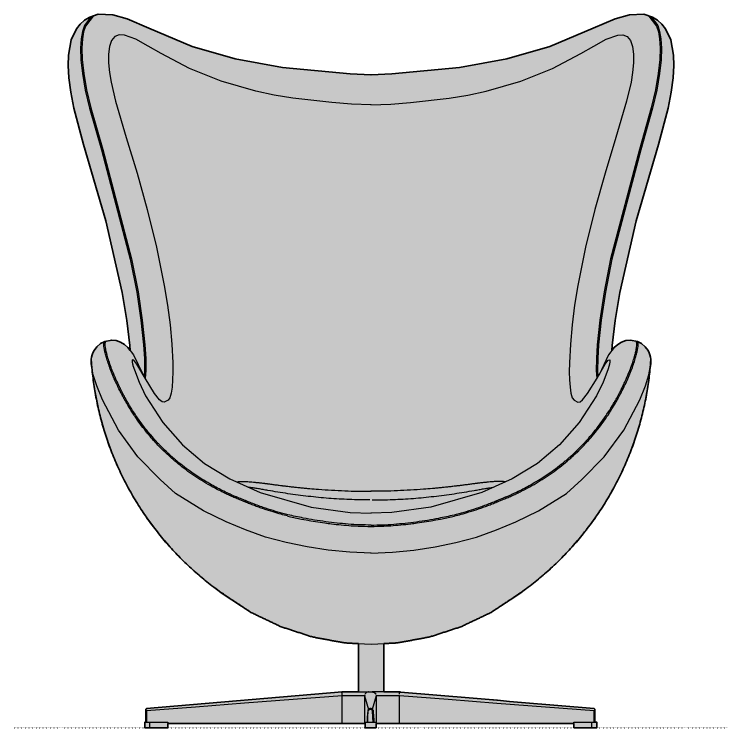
# Model space of a CAD drawing. Header units: millimetres. Extents: x 0 to 2578, y -1409 to 1073.
# Drawn here: x 0 to 1067, y 0 to 1067 of the extents above; entities that cross this region are included whole.
import ezdxf

# ---------------------------------------------------------------- set-up
doc = ezdxf.new("R2010")
doc.units = ezdxf.units.MM
doc.linetypes.add('Dots', pattern=[1, 0, -1])
doc.layers.add('Blocks', color=7, linetype='Continuous')
doc.layers.add('Blocks$Fill', color=7, linetype='Continuous', true_color=0xffffff)
for name, color, linetype, lineweight, true_color in [('Blocks$Inner', 7, 'Continuous', 25, 0x007f00), ('Blocks$Outline', 7, 'Continuous', 35, 0xff3f3f), ('Groud', 7, 'Dots', 25, 0x243775)]:
    doc.layers.add(name, color=color, linetype=linetype, lineweight=lineweight, true_color=true_color)

# ---------------------------------------------------------------- blocks, each defined once
blk = doc.blocks.new('Egg Front')
at = {"layer": 'Blocks$Fill'}
blk.add_hatch(color=256, dxfattribs=at).paths.add_polyline_path([(-457.1, 976.6), (-488.2, 978), (-589.4, 987.5), (-660.4, 1000.7), (-724.5, 1019), (-789.4, 1046.3), (-822.1, 1060.5), (-843.5, 1066.6), (-865.4, 1067.3), (-878, 1062.8), (-885.6, 1058.3), (-892.2, 1052.5), (-897.7, 1045.7), (-905.6, 1028.8), (-909.7, 1006), (-910.1, 990.5), (-909.1, 972.2), (-906.3, 950.9), (-901.7, 927), (-887.1, 872.3), (-853.8, 758.2), (-829.3, 651.1), (-822.4, 609.1), (-817.9, 571.9), (-817.4, 564.3), (-821, 569), (-826, 573.5), (-831.8, 577), (-838.4, 579.2), (-845.1, 579.9), (-855.5, 577.9), (-861.8, 574.6), (-867.3, 569.9), (-871.5, 564.2), (-873.1, 561), (-874.3, 557.8), (-875.1, 554.5), (-875.6, 551.1), (-875.7, 544.3), (-874.7, 538.4), (-873.4, 526.2), (-871.8, 514), (-869.9, 501.8), (-867.6, 489.6), (-865, 477.4), (-862.1, 465.2), (-858.8, 453), (-855.2, 440.9), (-851.2, 428.9), (-846.9, 417), (-842.2, 405.2), (-837.3, 393.4), (-832, 381.8), (-826.4, 370.4), (-820.4, 359.1), (-814.2, 347.9), (-807.6, 337), (-800.8, 326.2), (-793.6, 315.6), (-786.2, 305.3), (-778.5, 295.2), (-770.6, 285.3), (-762.4, 275.6), (-754, 266.2), (-745.4, 257.1), (-736.5, 248.2), (-727.4, 239.6), (-718.2, 231.3), (-708.8, 223.3), (-699.2, 215.6), (-689.4, 208.1), (-679.6, 201), (-636.2, 172.2), (-592.1, 151.2), (-544.8, 135.8), (-496.7, 126.9), (-476.1, 125.8), (-476.1, 53.5), (-493.5, 53.5), (-500.4, 53.5), (-500.4, 53.5), (-500.4, 53.5), (-500.4, 53.5), (-500.4, 53.5), (-500.4, 53.5), (-500.4, 53.5), (-500.4, 53.5), (-500.4, 53.5), (-500.4, 53.5), (-500.4, 53.5), (-500.4, 53.5), (-500.4, 53.5), (-500.4, 53.5), (-500.4, 53.5), (-500.4, 53.5), (-500.4, 53.5), (-500.4, 53.5), (-500.4, 53.5), (-500.4, 53.5), (-500.4, 53.5), (-500.4, 53.5), (-500.4, 53.5), (-500.4, 53.5), (-500.4, 53.5), (-500.4, 53.5), (-500.4, 53.5), (-500.4, 53.5), (-500.4, 53.5), (-500.4, 53.5), (-500.4, 53.5), (-500.4, 53.5), (-500.4, 53.5), (-500.4, 53.5), (-500.4, 53.5), (-500.4, 53.5), (-500.4, 53.5), (-500.4, 53.5), (-500.4, 53.5), (-500.4, 53.5), (-501.8, 53.4), (-500.4, 53.5), (-792.9, 28.6), (-793.8, 27.6), (-793.8, 27.5), (-793.8, 25.3), (-793.8, 15.9), (-793.8, 8.2), (-795.7, 8.2), (-795.7, 0), (-761.2, 0), (-761.2, 6.4), (-466.9, 6.2), (-465.7, 6.3), (-465.7, 0), (-449.5, 0), (-449.5, 6.2), (-449.4, 6.2), (-448.5, 6.2), (-153.7, 6.4), (-153.7, 0), (-119.2, 0), (-119.2, 8.2), (-122.5, 8.2), (-122.5, 25.2), (-122.5, 25.9), (-122.5, 27.6), (-123.4, 28.6), (-123.4, 28.6), (-123.4, 28.6), (-414.6, 53.5), (-414.6, 53.5), (-414.6, 53.5), (-414.6, 53.5), (-414.6, 53.5), (-414.6, 53.5), (-414.6, 53.5), (-414.6, 53.5), (-414.6, 53.5), (-414.6, 53.5), (-414.6, 53.5), (-414.6, 53.5), (-414.6, 53.5), (-414.6, 53.5), (-414.6, 53.5), (-414.6, 53.5), (-414.6, 53.5), (-414.6, 53.5), (-414.6, 53.5), (-414.6, 53.5), (-414.6, 53.5), (-414.6, 53.5), (-414.6, 53.5), (-414.6, 53.5), (-414.6, 53.5), (-414.6, 53.5), (-414.6, 53.5), (-414.6, 53.5), (-414.6, 53.5), (-414.6, 53.5), (-414.6, 53.5), (-414.6, 53.5), (-414.6, 53.5), (-414.6, 53.5), (-414.6, 53.5), (-414.6, 53.5), (-414.6, 53.5), (-414.6, 53.5), (-414.6, 53.5), (-414.6, 53.5), (-414.6, 53.5), (-414.6, 53.5), (-414.6, 53.5), (-414.6, 53.5), (-414.6, 53.5), (-422.6, 53.5), (-429.3, 53.5), (-437.8, 53.5), (-437.8, 125.8), (-417.6, 126.9), (-369.4, 135.8), (-322.2, 151.2), (-278.1, 172.2), (-234.7, 201), (-224.8, 208.1), (-215.1, 215.6), (-205.5, 223.3), (-196.1, 231.3), (-186.8, 239.6), (-177.8, 248.2), (-168.9, 257.1), (-160.3, 266.2), (-151.9, 275.6), (-143.7, 285.3), (-135.7, 295.2), (-128.1, 305.3), (-120.6, 315.6), (-113.5, 326.2), (-106.7, 337), (-100.1, 347.9), (-93.9, 359.1), (-87.9, 370.4), (-82.3, 381.8), (-77, 393.4), (-72, 405.2), (-67.4, 417), (-63.1, 428.9), (-59.1, 440.9), (-55.5, 453), (-52.2, 465.2), (-49.3, 477.4), (-46.7, 489.6), (-44.4, 501.8), (-42.5, 514), (-40.9, 526.2), (-39.6, 538.4), (-38.5, 544.3), (-38.6, 551.1), (-39.1, 554.5), (-40, 557.8), (-41.2, 561), (-42.8, 564.2), (-47, 569.9), (-52.4, 574.6), (-58.7, 577.9), (-69.2, 579.9), (-75.9, 579.2), (-82.4, 577), (-88.2, 573.5), (-93.3, 569), (-96.8, 564.3), (-96.3, 571.9), (-91.9, 609.1), (-85, 651.1), (-60.5, 758.2), (-27.2, 872.3), (-12.6, 927), (-8, 950.9), (-5.2, 972.2), (-4.1, 990.5), (-4.6, 1006), (-8.7, 1028.8), (-16.5, 1045.7), (-22.1, 1052.5), (-28.7, 1058.3), (-36.3, 1062.8), (-48.9, 1067.3), (-70.7, 1066.6), (-92.2, 1060.5), (-124.8, 1046.3), (-189.8, 1019), (-253.9, 1000.7), (-324.9, 987.5), (-426.1, 978)], flags=0)
at = {"layer": 'Blocks$Inner'}
for p, q in [((-466.7, 47.6), (-460.9, 27.5)), ((-449.4, 47.6), (-455.2, 27.5)), ((-793.8, 27.6), (-792.9, 28.6)), ((-787.9, 0), (-787.9, 8.2)), ((-465.2, 0), (-465.2, 8.2)), ((-449.5, 8.2), (-449.5, 0)), ((-127, 0), (-127, 8.2))]:
    blk.add_line(p, q, dxfattribs=at)
for points in [[(-457, 976.6), (-488.2, 978), (-589.4, 987.5), (-660.4, 1000.7), (-724.5, 1019), (-789.4, 1046.3), (-822.1, 1060.5), (-843.5, 1066.6), (-865.4, 1067.3), (-878, 1062.8), (-885.6, 1058.3), (-892.2, 1052.5), (-897.7, 1045.7), (-905.6, 1028.8), (-909.7, 1006), (-910.1, 990.5), (-909.1, 972.2), (-906.3, 950.9), (-901.7, 927), (-887.1, 872.3), (-853.8, 758.2), (-829.3, 651.1), (-822.4, 609.1), (-817.9, 571.9), (-817.4, 564.3)], [(-876.3, 1063.4), (-885.9, 1050.4), (-888.9, 1041.7), (-890.9, 1030.6), (-891.7, 1016.7), (-891.2, 999.3), (-888.9, 978.5), (-884.6, 953.9), (-878.3, 926.7), (-860.4, 864.4), (-817.3, 700.9), (-807.7, 651.7), (-801.3, 609.6), (-797.5, 572.7), (-796.2, 552.1), (-796, 534.5), (-796.6, 525.3)], [(-872.9, 1064.6), (-884.1, 1049.4), (-887, 1041.2), (-888.9, 1030.4), (-889.7, 1016.6), (-889.2, 999.5), (-886.9, 978.8), (-882.6, 954.3), (-876.3, 927.2), (-858.5, 864.9), (-815.3, 701.3), (-805.7, 652), (-799.3, 609.9), (-795.5, 572.8), (-794.2, 552.1), (-794, 534.4), (-794.8, 522.2)], [(-457.3, 976.6), (-426.1, 978), (-324.9, 987.5), (-253.9, 1000.7), (-189.8, 1019), (-124.8, 1046.3), (-92.2, 1060.5), (-70.7, 1066.6), (-48.9, 1067.3), (-36.3, 1062.8), (-28.7, 1058.3), (-22.1, 1052.5), (-16.5, 1045.7), (-8.7, 1028.8), (-4.6, 1006), (-4.1, 990.5), (-5.2, 972.2), (-8, 950.9), (-12.6, 927), (-27.2, 872.3), (-60.5, 758.2), (-85, 651.1), (-91.9, 609.1), (-96.3, 571.9), (-96.8, 564.3)], [(-41.4, 1064.6), (-30.1, 1049.4), (-27.3, 1041.2), (-25.4, 1030.4), (-24.6, 1016.6), (-25.1, 999.5), (-27.4, 978.8), (-31.7, 954.3), (-38, 927.2), (-55.8, 864.9), (-99, 701.3), (-108.6, 652), (-114.9, 609.9), (-118.8, 572.8), (-120.1, 552.1), (-120.3, 534.4), (-119.5, 522.2)], [(-38, 1063.4), (-28.3, 1050.4), (-25.4, 1041.7), (-23.4, 1030.6), (-22.6, 1016.7), (-23.1, 999.3), (-25.4, 978.5), (-29.7, 953.9), (-36, 926.7), (-53.8, 864.4), (-97, 700.9), (-106.6, 651.7), (-113, 609.6), (-116.8, 572.7), (-118.1, 552.1), (-118.3, 534.5), (-117.7, 525.3)], [(-457, 931.6), (-486.6, 933), (-516, 935.5), (-574, 941.9), (-602.1, 946.4), (-629.5, 952.1), (-681.4, 967.1), (-728.8, 986), (-771.1, 1008.5), (-790.5, 1019.8), (-809, 1029.9), (-826.1, 1036.2), (-833.8, 1036.4), (-840.3, 1033.9), (-845.3, 1028.2), (-848.4, 1019.1), (-849.8, 1007.7), (-849.8, 994.6), (-848.5, 980.4), (-846.1, 965.9), (-839.4, 937.2), (-823.3, 883.1)], [(-457.3, 931.6), (-427.7, 933), (-398.3, 935.5), (-340.3, 941.9), (-312.1, 946.4), (-284.8, 952.1), (-232.9, 967.1), (-185.5, 986), (-143.2, 1008.5), (-123.7, 1019.8), (-105.3, 1029.9), (-88.2, 1036.2), (-80.5, 1036.4), (-74, 1033.9), (-69, 1028.2), (-65.9, 1019.1), (-64.5, 1007.7), (-64.5, 994.6), (-65.8, 980.4), (-68.2, 965.9), (-74.9, 937.2), (-90.9, 883.1)], [(-823.3, 883.1), (-807.2, 829.5), (-791.9, 775.1), (-778.2, 719.1), (-766.4, 661.5), (-761.6, 632.2), (-757.8, 602.8), (-755.3, 573.7), (-753.8, 545.7), (-753.6, 532.4), (-753.9, 520.3), (-754.8, 509.5), (-756.2, 500.5), (-758.2, 493.7), (-760.8, 489.8), (-766.6, 486.8), (-769.8, 487.6)], [(-91, 883.1), (-107.1, 829.5), (-122.4, 775.1), (-136.1, 719.1), (-147.8, 661.5), (-152.7, 632.2), (-156.4, 602.8), (-159, 573.7), (-160.5, 545.7), (-160.7, 532.4), (-160.4, 520.3), (-159.5, 509.5), (-158.1, 500.5), (-156.1, 493.7), (-153.5, 489.8), (-147.6, 486.8), (-144.5, 487.6)], [(-457, 261.3), (-489.1, 262.5), (-521.2, 265.6), (-552.9, 270.4), (-584.2, 276.9), (-614.8, 285.3), (-644.8, 296.1), (-673.8, 307.9), (-707.5, 324.4), (-749.4, 350.3), (-772.7, 371.1), (-805.9, 405.4), (-835, 445.3), (-859, 490.3), (-867.5, 511.3), (-872.8, 527.9), (-875.7, 544.3), (-875.6, 551.1), (-875.1, 554.5), (-874.3, 557.8), (-873.1, 561), (-871.5, 564.2), (-867.3, 569.9), (-861.8, 574.6), (-855.5, 577.9), (-845.1, 579.9), (-838.4, 579.2), (-831.8, 577), (-826, 573.5), (-821, 569), (-812.4, 557.7), (-798.2, 528)], [(-457.3, 261.3), (-425.1, 262.5), (-393.1, 265.6), (-361.4, 270.4), (-330.1, 276.9), (-299.4, 285.3), (-269.5, 296.1), (-240.5, 307.9), (-206.8, 324.4), (-164.8, 350.3), (-141.6, 371.1), (-108.4, 405.4), (-79.2, 445.3), (-55.2, 490.3), (-46.8, 511.3), (-41.5, 527.9), (-38.5, 544.3), (-38.6, 551.1), (-39.1, 554.5), (-40, 557.8), (-41.2, 561), (-42.8, 564.2), (-47, 569.9), (-52.4, 574.6), (-58.7, 577.9), (-69.2, 579.9), (-75.9, 579.2), (-82.4, 577), (-88.2, 573.5), (-93.3, 569), (-101.9, 557.7), (-116.1, 528)], [(-769.8, 487.6), (-773.4, 490.5), (-780.8, 500), (-795.2, 522.9), (-807.5, 543.8), (-812, 550), (-814.3, 550.5), (-814.5, 547), (-813.3, 542.2)], [(-813.9, 544.4), (-813.3, 542), (-811.2, 535.3), (-804.2, 517.1), (-794.3, 496.7), (-768.7, 456.5), (-739.3, 423.1), (-706.1, 395.5), (-668.2, 372.2), (-623, 352.1), (-546.6, 330.1), (-488.4, 322.2), (-457, 320.9)], [(-100.4, 544.4), (-101, 542), (-103.1, 535.3), (-110.1, 517.1), (-120, 496.7), (-145.6, 456.5), (-175, 423.1), (-208.1, 395.5), (-246.1, 372.2), (-291.3, 352.1), (-367.7, 330.1), (-425.9, 322.2), (-457.3, 320.9)], [(-144.4, 487.6), (-140.9, 490.5), (-133.4, 500), (-119.1, 522.9), (-106.8, 543.8), (-102.3, 550), (-100, 550.5), (-99.7, 547), (-100.9, 542.2)], [(-679.6, 201), (-636.2, 172.2), (-592.1, 151.2), (-544.8, 135.8), (-496.7, 126.9), (-457.1, 124.9), (-417.6, 126.9), (-369.4, 135.8), (-322.2, 151.2), (-278.1, 172.2), (-234.7, 201)], [(-476.1, 125.8), (-476.1, 53.5)], [(-437.8, 53.5), (-437.8, 125.8)], [(-500.4, 53.5), (-501.8, 53.4), (-500.4, 53.5), (-792.9, 28.6)], [(-500.4, 53.5), (-493.5, 53.5), (-486.9, 53.5), (-480.6, 53.5), (-475, 53.5), (-470.1, 53.5), (-466.2, 53.5), (-463.3, 53.5), (-461.5, 53.5), (-460.9, 53.5), (-458.1, 53.5), (-455.4, 53.5)], [(-414.6, 53.5), (-422.6, 53.5), (-429.3, 53.5), (-434.8, 53.5), (-443.4, 53.5), (-448.5, 53.5), (-451.4, 53.5), (-454.4, 53.5), (-455.1, 53.5), (-455.4, 53.5)], [(-414.6, 53.5), (-123.4, 28.6), (-122.5, 27.6)], [(-414.6, 53.5), (-413, 53.4), (-414.6, 53.5)], [(-414.6, 53.5), (-413, 53.4)], [(-500.4, 47.6), (-573.5, 42.1), (-646.6, 36.5), (-719.7, 31), (-792.8, 25.5), (-792.8, 16), (-792.8, 8.2)], [(-466.9, 47.4), (-466.9, 26.8), (-466.9, 6.2), (-467.8, 6.2), (-470.2, 6.2), (-474.2, 6.2), (-479.5, 6.2), (-485.8, 6.2), (-492.9, 6.2), (-500.4, 6.2), (-761.2, 6.4)], [(-500.4, 6.2), (-500.4, 26.9), (-500.4, 47.5)], [(-449.4, 47.6), (-449.4, 33.8), (-449.4, 20), (-449.4, 6.2)], [(-123.5, 8.2), (-123.5, 15.9), (-123.5, 25.4), (-196.2, 30.9), (-269, 36.4), (-341.8, 42), (-414.6, 47.5)], [(-414.6, 6.2), (-414.6, 26.8), (-414.6, 47.4)], [(-793.8, 8.2), (-793.8, 15.9), (-793.8, 25.3)], [(-462.1, 25.5), (-462.7, 16), (-462.8, 13.3), (-463.1, 8.2)], [(-462.1, 8.2), (-461.7, 15.9), (-461.2, 25.3)], [(-454, 8.2), (-454.4, 15.9), (-454.9, 25.3)], [(-453.9, 25.5), (-453.4, 16), (-453.2, 13.3), (-453, 8.2)], [(-122.5, 25.2), (-122.5, 15.8), (-122.5, 8.2)], [(-761.2, 0), (-795.7, 0), (-795.7, 8.2), (-761.2, 8.2), (-761.2, 0)], [(-466.9, 6.2), (-465.7, 6.3)], [(-449.5, 0), (-465.7, 0), (-465.7, 8.2), (-449.5, 8.2)], [(-153.7, 6.4), (-414.6, 6.2), (-422.3, 6.2), (-429.6, 6.2), (-436.2, 6.2), (-441.7, 6.2), (-445.9, 6.2), (-448.5, 6.2), (-449.4, 6.2), (-449.5, 6.2)], [(-153.7, 0), (-153.7, 8.2), (-119.2, 8.2), (-119.2, 0), (-153.7, 0)]]:
    blk.add_lwpolyline(points, dxfattribs=at)
for centre, start, end in [((-413.2, 580.2), 183.5991, 234.9085), ((-501.1, 580.2), 305.0915, 356.4009)]:
    blk.add_arc(centre, 463.4, start, end, dxfattribs=at)
for points, knots in [([(-839.2, 517.6), (-839.5, 518.3), (-841.3, 522.3), (-844.4, 529.6), (-848.1, 539), (-851.1, 547.8), (-853.5, 555.6), (-855.9, 564.8), (-857.1, 573.5), (-856.6, 577), (-855.9, 577.7), (-855.8, 577.8)], [0.22284152, 0.22284152, 0.22284152, 0.22284152, 0.22423278, 0.23158572, 0.23893866, 0.24629161, 0.25364455, 0.26099749, 0.27570337, 0.29040925, 0.29263267, 0.29263267, 0.29263267, 0.29263267]), ([(-837.4, 518.4), (-839.2, 522.5), (-840.9, 526.4), (-843.7, 533.2), (-844.9, 536.1), (-847.2, 542.3), (-848.3, 545.6), (-850.2, 551.6), (-851.1, 554.5), (-852.4, 559.1), (-852.8, 560.9), (-853.8, 565.1), (-854.2, 567.3), (-854.6, 570.6), (-854.7, 571.8), (-854.8, 573.9), (-854.8, 574.7), (-854.6, 575.6), (-854.6, 575.9), (-854.5, 576.1), (-854.5, 576.2), (-853.9, 578.2)], [0.24125579, 0.24125579, 0.24125579, 0.24125579, 0.24990095, 0.24990095, 0.25685797, 0.25685797, 0.2650337, 0.2650337, 0.27320943, 0.27320943, 0.27923672, 0.27923672, 0.28802644, 0.28802644, 0.2944761, 0.2944761, 0.30092577, 0.30092577, 0.30458583, 0.30458583, 0.30612399, 0.30612399, 0.30612399, 0.30612399]), ([(-76.9, 518.4), (-75.1, 522.5), (-73.4, 526.4), (-70.6, 533.2), (-69.4, 536.1), (-67.1, 542.3), (-66, 545.6), (-64, 551.6), (-63.2, 554.5), (-61.9, 559.1), (-61.5, 560.9), (-60.5, 565.1), (-60.1, 567.3), (-59.7, 570.6), (-59.6, 571.8), (-59.5, 573.9), (-59.5, 574.7), (-59.6, 575.6), (-59.7, 575.9), (-59.8, 576.1), (-59.8, 576.2), (-60.4, 578.2)], [0.24125579, 0.24125579, 0.24125579, 0.24125579, 0.24990095, 0.24990095, 0.25685797, 0.25685797, 0.2650337, 0.2650337, 0.27320943, 0.27320943, 0.27923672, 0.27923672, 0.28802644, 0.28802644, 0.2944761, 0.2944761, 0.30092577, 0.30092577, 0.30458583, 0.30458583, 0.30612399, 0.30612399, 0.30612399, 0.30612399]), ([(-75.1, 517.6), (-74.8, 518.3), (-73, 522.3), (-69.8, 529.6), (-66.1, 539), (-63.1, 547.8), (-60.7, 555.6), (-58.4, 564.8), (-57.2, 573.5), (-57.7, 577), (-58.4, 577.7), (-58.5, 577.8)], [0.22284152, 0.22284152, 0.22284152, 0.22284152, 0.22423278, 0.23158572, 0.23893866, 0.24629161, 0.25364455, 0.26099749, 0.27570337, 0.29040925, 0.29263267, 0.29263267, 0.29263267, 0.29263267]), ([(-830.7, 500.1), (-832.3, 503.2), (-834.5, 507.5), (-836.5, 511.9), (-839.2, 517.6)], [0.213808629, 0.213808629, 0.213808629, 0.213808629, 0.220021727, 0.222841517, 0.222841517, 0.222841517, 0.222841517]), ([(-828.9, 501), (-829.2, 501.6), (-829.5, 502.1), (-830.3, 503.7), (-830.8, 504.7), (-831.6, 506.2), (-831.8, 506.7), (-832.4, 507.9), (-832.8, 508.8), (-833.4, 509.9), (-833.5, 510.1), (-833.7, 510.6), (-833.8, 510.8), (-834.2, 511.6), (-834.5, 512.3), (-835.5, 514.5), (-836.3, 516.1), (-837.4, 518.5)], [0.22908102, 0.22908102, 0.22908102, 0.22908102, 0.230173334, 0.230173334, 0.232357963, 0.232357963, 0.233246769, 0.233246769, 0.235024379, 0.235024379, 0.23550857, 0.23550857, 0.235992761, 0.235992761, 0.236961143, 0.236961143, 0.238113908, 0.238113908, 0.238113908, 0.238113908]), ([(-85.3, 501), (-85.1, 501.6), (-84.8, 502.1), (-84, 503.7), (-83.4, 504.7), (-82.7, 506.2), (-82.5, 506.7), (-81.9, 507.9), (-81.4, 508.8), (-80.9, 509.9), (-80.8, 510.1), (-80.6, 510.6), (-80.5, 510.8), (-80.1, 511.6), (-79.8, 512.3), (-78.7, 514.5), (-78, 516.1), (-76.9, 518.5)], [0.22908102, 0.22908102, 0.22908102, 0.22908102, 0.230173334, 0.230173334, 0.232357963, 0.232357963, 0.233246769, 0.233246769, 0.235024379, 0.235024379, 0.23550857, 0.23550857, 0.235992761, 0.235992761, 0.236961143, 0.236961143, 0.238113908, 0.238113908, 0.238113908, 0.238113908]), ([(-83.6, 500.1), (-82, 503.2), (-79.8, 507.5), (-77.7, 511.9), (-75.1, 517.6)], [0.213808629, 0.213808629, 0.213808629, 0.213808629, 0.220021727, 0.222841517, 0.222841517, 0.222841517, 0.222841517]), ([(-825.2, 494), (-826.6, 496.7), (-827.3, 497.9), (-828.2, 499.6), (-828.5, 500.2), (-828.9, 501)], [0.2272067576, 0.2272067576, 0.2272067576, 0.2272067576, 0.2276235401, 0.2276235401, 0.2279411765, 0.2279411765, 0.2279411765, 0.2279411765]), ([(-817.6, 477), (-823, 486), (-824.5, 488.6), (-826, 491.2), (-827, 493.1)], [0.207815933, 0.207815933, 0.207815933, 0.207815933, 0.209324745, 0.21307421, 0.21307421, 0.21307421, 0.21307421]), ([(-815.8, 478), (-819.8, 484.5), (-821.1, 486.7), (-821.8, 488), (-821.9, 488.2), (-822.1, 488.4), (-822.1, 488.5), (-822.2, 488.7), (-822.3, 488.8), (-822.5, 489.1), (-822.6, 489.3), (-822.9, 489.8), (-823.1, 490.2), (-823.8, 491.4), (-824.2, 492.1), (-824.8, 493.3), (-825, 493.7), (-825.2, 494)], [0.219079423, 0.219079423, 0.219079423, 0.219079423, 0.22017133, 0.22017133, 0.220466259, 0.220466259, 0.220660029, 0.220660029, 0.220853799, 0.220853799, 0.221241339, 0.221241339, 0.222016419, 0.222016419, 0.223566579, 0.223566579, 0.2243377, 0.2243377, 0.2243377, 0.2243377]), ([(-98.4, 478), (-94.5, 484.5), (-93.2, 486.7), (-92.5, 488), (-92.4, 488.2), (-92.2, 488.4), (-92.2, 488.5), (-92, 488.7), (-92, 488.8), (-91.8, 489.1), (-91.7, 489.3), (-91.4, 489.8), (-91.2, 490.2), (-90.5, 491.4), (-90.1, 492.1), (-89.5, 493.3), (-89.3, 493.7), (-89, 494)], [0.219079423, 0.219079423, 0.219079423, 0.219079423, 0.22017133, 0.22017133, 0.220466259, 0.220466259, 0.220660029, 0.220660029, 0.220853799, 0.220853799, 0.221241339, 0.221241339, 0.222016419, 0.222016419, 0.223566579, 0.223566579, 0.2243377, 0.2243377, 0.2243377, 0.2243377]), ([(-96.7, 477), (-91.3, 486), (-89.8, 488.6), (-88.3, 491.2), (-87.3, 493.1)], [0.207815933, 0.207815933, 0.207815933, 0.207815933, 0.209324745, 0.21307421, 0.21307421, 0.21307421, 0.21307421]), ([(-89.1, 494), (-87.6, 496.7), (-87, 497.9), (-86.1, 499.6), (-85.8, 500.2), (-85.3, 501)], [0.2272067576, 0.2272067576, 0.2272067576, 0.2272067576, 0.2276235401, 0.2276235401, 0.2279411765, 0.2279411765, 0.2279411765, 0.2279411765]), ([(-810, 468.9), (-813.5, 474.4), (-814.8, 476.3), (-815.6, 477.6), (-815.7, 477.8), (-815.9, 478)], [0.211842508, 0.211842508, 0.211842508, 0.211842508, 0.213105907, 0.213105907, 0.213554574, 0.213554574, 0.213554574, 0.213554574]), ([(-104.3, 468.9), (-100.7, 474.4), (-99.5, 476.3), (-98.7, 477.6), (-98.6, 477.8), (-98.4, 478)], [0.211842508, 0.211842508, 0.211842508, 0.211842508, 0.213105907, 0.213105907, 0.213554574, 0.213554574, 0.213554574, 0.213554574]), ([(-789.7, 438.4), (-791.2, 440.1), (-798.4, 449), (-805.7, 458.9), (-811.1, 467), (-811.6, 467.8)], [0.18614003, 0.18614003, 0.18614003, 0.18614003, 0.189847, 0.20455288, 0.20610387, 0.20610387, 0.20610387, 0.20610387]), ([(-788.2, 439.6), (-794.2, 446.8), (-799.8, 454.2), (-806.7, 464), (-808.4, 466.4), (-810, 468.9)], [0.1874695, 0.1874695, 0.1874695, 0.1874695, 0.20253297, 0.20253297, 0.20743334, 0.20743334, 0.20743334, 0.20743334]), ([(-126.1, 439.6), (-120.1, 446.8), (-114.5, 454.2), (-107.6, 464), (-105.9, 466.4), (-104.3, 468.9)], [0.1874695, 0.1874695, 0.1874695, 0.1874695, 0.20253297, 0.20253297, 0.20743334, 0.20743334, 0.20743334, 0.20743334]), ([(-124.6, 438.4), (-123.1, 440.1), (-115.8, 449), (-108.6, 458.9), (-103.2, 467), (-102.6, 467.8)], [0.18614003, 0.18614003, 0.18614003, 0.18614003, 0.189847, 0.20455288, 0.20610387, 0.20610387, 0.20610387, 0.20610387]), ([(-765.2, 412.1), (-768.9, 415.6), (-776.8, 423.6), (-784.2, 431.9), (-789.7, 438.4)], [0.16844144, 0.16844144, 0.16844144, 0.16844144, 0.17647059, 0.18614003, 0.18614003, 0.18614003, 0.18614003]), ([(-763.8, 413.5), (-765.3, 414.9), (-766.7, 416.3), (-769.5, 419.1), (-770.8, 420.4), (-773.3, 423), (-774.4, 424.2), (-776.7, 426.6), (-777.9, 427.8), (-781.4, 431.7), (-783.8, 434.5), (-787.2, 438.5), (-787.7, 439.1), (-788.2, 439.7)], [0.16844144, 0.16844144, 0.16844144, 0.16844144, 0.17163472, 0.17163472, 0.17463483, 0.17463483, 0.17728537, 0.17728537, 0.1799359, 0.1799359, 0.18523698, 0.18523698, 0.18614003, 0.18614003, 0.18614003, 0.18614003]), ([(-150.4, 413.5), (-149, 414.9), (-147.5, 416.3), (-144.8, 419.1), (-143.5, 420.4), (-141, 423), (-139.8, 424.2), (-137.6, 426.6), (-136.4, 427.8), (-132.9, 431.7), (-130.4, 434.5), (-127.1, 438.5), (-126.6, 439.1), (-126.1, 439.7)], [0.16844144, 0.16844144, 0.16844144, 0.16844144, 0.17163472, 0.17163472, 0.17463483, 0.17463483, 0.17728537, 0.17728537, 0.1799359, 0.1799359, 0.18523698, 0.18523698, 0.18614003, 0.18614003, 0.18614003, 0.18614003]), ([(-149.1, 412.1), (-145.4, 415.6), (-137.5, 423.6), (-130.1, 431.9), (-124.6, 438.4)], [0.16844144, 0.16844144, 0.16844144, 0.16844144, 0.17647059, 0.18614003, 0.18614003, 0.18614003, 0.18614003]), ([(-653.3, 340.9), (-654.1, 341.2), (-655.9, 342), (-660, 343.6), (-665.6, 345.9), (-672.1, 349), (-678.7, 352.2), (-687.3, 356.5), (-697.9, 362.2), (-714.4, 372), (-734.1, 385.3), (-751.2, 399.2), (-760.5, 407.6), (-766.3, 413.1)], [0.09698332, 0.09698332, 0.09698332, 0.09698332, 0.09817961, 0.10001784, 0.10369431, 0.10737078, 0.11104725, 0.11472372, 0.12207667, 0.12942961, 0.14413549, 0.15884137, 0.16369631, 0.16369631, 0.16369631, 0.16369631]), ([(-652.6, 342.8), (-653.9, 343.3), (-655.2, 343.9), (-657.8, 344.9), (-659.1, 345.5), (-662.1, 346.7), (-663.7, 347.4), (-666.9, 348.8), (-668.5, 349.5), (-673.3, 351.8), (-676.5, 353.3), (-682.8, 356.5), (-686, 358.1), (-692.2, 361.4), (-695.2, 363.1), (-706.5, 369.5), (-714.4, 374.5), (-729.8, 385), (-737.3, 390.6), (-745.2, 397), (-745.9, 397.6), (-748.1, 399.4), (-749.5, 400.6), (-751.5, 402.3), (-752.1, 402.9), (-753.2, 403.8), (-753.6, 404.2), (-754.6, 405), (-755, 405.4), (-756, 406.2), (-756.4, 406.7), (-758, 408.1), (-759.3, 409.3), (-762.1, 411.9), (-763.4, 413.1), (-764.9, 414.6)], [0.09990665, 0.09990665, 0.09990665, 0.09990665, 0.10206303, 0.10206303, 0.10421942, 0.10421942, 0.10692423, 0.10692423, 0.10962905, 0.10962905, 0.11503868, 0.11503868, 0.12044831, 0.12044831, 0.12585794, 0.12585794, 0.14035253, 0.14035253, 0.15484712, 0.15484712, 0.15632181, 0.15632181, 0.15927119, 0.15927119, 0.16050048, 0.16050048, 0.16147284, 0.16147284, 0.1624382, 0.1624382, 0.16340356, 0.16340356, 0.16533427, 0.16533427, 0.16661965, 0.16661965, 0.16661965, 0.16661965]), ([(-261.7, 342.8), (-260.4, 343.3), (-259.1, 343.9), (-256.5, 344.9), (-255.2, 345.5), (-252.2, 346.7), (-250.6, 347.4), (-247.4, 348.8), (-245.8, 349.5), (-241, 351.8), (-237.8, 353.3), (-231.5, 356.5), (-228.3, 358.1), (-222.1, 361.4), (-219, 363.1), (-207.8, 369.5), (-199.9, 374.5), (-184.4, 385), (-177, 390.6), (-169.1, 397), (-168.4, 397.6), (-166.2, 399.4), (-164.8, 400.6), (-162.7, 402.3), (-162.2, 402.9), (-161.1, 403.8), (-160.6, 404.2), (-159.7, 405), (-159.3, 405.4), (-158.3, 406.2), (-157.8, 406.7), (-156.2, 408.1), (-155, 409.3), (-152.2, 411.9), (-150.9, 413.1), (-149.4, 414.6)], [0.09990665, 0.09990665, 0.09990665, 0.09990665, 0.10206303, 0.10206303, 0.10421942, 0.10421942, 0.10692423, 0.10692423, 0.10962905, 0.10962905, 0.11503868, 0.11503868, 0.12044831, 0.12044831, 0.12585794, 0.12585794, 0.14035253, 0.14035253, 0.15484712, 0.15484712, 0.15632181, 0.15632181, 0.15927119, 0.15927119, 0.16050048, 0.16050048, 0.16147284, 0.16147284, 0.1624382, 0.1624382, 0.16340356, 0.16340356, 0.16533427, 0.16533427, 0.16661965, 0.16661965, 0.16661965, 0.16661965]), ([(-261, 340.9), (-260.2, 341.2), (-258.4, 342), (-254.3, 343.6), (-248.7, 345.9), (-242.1, 349), (-235.6, 352.2), (-227, 356.5), (-216.4, 362.2), (-199.9, 372), (-180.1, 385.3), (-163, 399.2), (-153.8, 407.6), (-148, 413.1)], [0.09698332, 0.09698332, 0.09698332, 0.09698332, 0.09817961, 0.10001784, 0.10369431, 0.10737078, 0.11104725, 0.11472372, 0.12207667, 0.12942961, 0.14413549, 0.15884137, 0.16369631, 0.16369631, 0.16369631, 0.16369631]), ([(-658.2, 367.8), (-657.9, 367.8), (-657.4, 367.9), (-656.8, 367.9), (-656.4, 368), (-656, 368), (-655.4, 368.1), (-654.6, 368.2), (-653.5, 368.3), (-652.1, 368.4), (-650.9, 368.4), (-650.2, 368.4), (-649.5, 368.4), (-648.9, 368.4), (-648, 368.4), (-646.2, 368.3), (-643.5, 368.2), (-639.7, 368), (-635.5, 367.7), (-630.6, 367.2), (-625.2, 366.6), (-620.4, 366.1), (-617, 365.7), (-615, 365.4), (-613.5, 365.3), (-612, 365.1), (-610, 364.8), (-606.3, 364.3), (-601, 363.6), (-595.5, 362.9), (-591.6, 362.4), (-589.5, 362.1), (-587.9, 361.9), (-586.2, 361.7), (-584.1, 361.5), (-580.3, 361), (-574.9, 360.4), (-568.4, 359.7), (-561.9, 359.1), (-555.4, 358.4), (-546.7, 357.6), (-533.6, 356.5), (-516.1, 355.4), (-496.5, 354.4), (-476.8, 353.8), (-463.6, 353.7), (-457.1, 353.7)], [0.6946794, 0.6946794, 0.6946794, 0.6946794, 0.7016129, 0.7056452, 0.7076613, 0.7096774, 0.7137097, 0.7177419, 0.7258065, 0.733871, 0.7379032, 0.7399194, 0.7419355, 0.7439516, 0.7459677, 0.75, 0.7580645, 0.766129, 0.7741935, 0.7822581, 0.7903226, 0.7983871, 0.8024194, 0.8044355, 0.8064516, 0.8084677, 0.8104839, 0.8145161, 0.8225806, 0.8306452, 0.8346774, 0.8366935, 0.8387097, 0.8407258, 0.8427419, 0.8467742, 0.8548387, 0.8629032, 0.8709677, 0.8790323, 0.8870968, 0.9032258, 0.9274194, 0.9516129, 0.9758065, 1, 1, 1, 1]), ([(-256.1, 367.8), (-256.4, 367.8), (-256.8, 367.9), (-257.5, 367.9), (-257.9, 368), (-258.3, 368), (-258.8, 368.1), (-259.7, 368.2), (-260.8, 368.3), (-262.1, 368.4), (-263.3, 368.4), (-264.1, 368.4), (-264.7, 368.4), (-265.4, 368.4), (-266.3, 368.4), (-268, 368.3), (-270.8, 368.2), (-274.6, 368), (-278.8, 367.7), (-283.6, 367.2), (-289.1, 366.6), (-293.9, 366.1), (-297.3, 365.7), (-299.3, 365.4), (-300.8, 365.3), (-302.3, 365.1), (-304.3, 364.8), (-307.9, 364.3), (-313.3, 363.6), (-318.8, 362.9), (-322.6, 362.4), (-324.8, 362.1), (-326.4, 361.9), (-328, 361.7), (-330.2, 361.5), (-334, 361), (-339.4, 360.4), (-345.9, 359.7), (-352.4, 359.1), (-358.9, 358.4), (-367.6, 357.6), (-380.7, 356.5), (-398.1, 355.4), (-417.8, 354.4), (-437.5, 353.8), (-450.7, 353.7), (-457.2, 353.7)], [0.6946794, 0.6946794, 0.6946794, 0.6946794, 0.7016129, 0.7056452, 0.7076613, 0.7096774, 0.7137097, 0.7177419, 0.7258065, 0.733871, 0.7379032, 0.7399194, 0.7419355, 0.7439516, 0.7459677, 0.75, 0.7580645, 0.766129, 0.7741935, 0.7822581, 0.7903226, 0.7983871, 0.8024194, 0.8044355, 0.8064516, 0.8084677, 0.8104839, 0.8145161, 0.8225806, 0.8306452, 0.8346774, 0.8366935, 0.8387097, 0.8407258, 0.8427419, 0.8467742, 0.8548387, 0.8629032, 0.8709677, 0.8790323, 0.8870968, 0.9032258, 0.9274194, 0.9516129, 0.9758065, 1, 1, 1, 1]), ([(-458.7, 340.8), (-469, 340.9), (-484.5, 341.1), (-505, 342), (-520.4, 343.1), (-535.8, 344.4), (-556.2, 346.6), (-576.5, 349.3), (-596.6, 352.4), (-609, 354.5), (-618.7, 356.2), (-624.6, 357.3), (-628.9, 358), (-631.9, 358.5), (-634.7, 358.9), (-637.4, 359.3), (-639.2, 359.6), (-640, 359.7)], [0, 0, 0, 0, 0.037037, 0.0555556, 0.0740741, 0.0925926, 0.1111111, 0.1481481, 0.1666667, 0.1851852, 0.1944444, 0.2037037, 0.2083333, 0.212963, 0.2175926, 0.2222222, 0.2271168, 0.2271168, 0.2271168, 0.2271168]), ([(-455.6, 340.8), (-445.3, 340.9), (-429.8, 341.1), (-409.2, 342), (-393.8, 343.1), (-378.5, 344.4), (-358, 346.6), (-337.7, 349.3), (-317.7, 352.4), (-305.3, 354.5), (-295.6, 356.2), (-289.7, 357.3), (-285.4, 358), (-282.4, 358.5), (-279.6, 358.9), (-276.8, 359.3), (-275.1, 359.6), (-274.2, 359.7)], [0, 0, 0, 0, 0.037037, 0.0555556, 0.0740741, 0.0925926, 0.1111111, 0.1481481, 0.1666667, 0.1851852, 0.1944444, 0.2037037, 0.2083333, 0.212963, 0.2175926, 0.2222222, 0.2271168, 0.2271168, 0.2271168, 0.2271168]), ([(-581.4, 318.7), (-583.9, 319.3), (-586.4, 320), (-593.9, 321.9), (-598.8, 323.3), (-608.7, 326.3), (-613.6, 327.9), (-621.4, 330.6), (-624.3, 331.7), (-630.2, 333.9), (-633.1, 335), (-638.3, 337), (-640.6, 337.9), (-643.1, 338.9), (-643.3, 339), (-643.9, 339.2), (-644.1, 339.4), (-644.6, 339.5), (-644.7, 339.6), (-645, 339.7), (-645.1, 339.7), (-645.6, 339.9), (-646, 340.1), (-647.8, 340.8), (-649.6, 341.5), (-652.6, 342.8)], [0.06228482, 0.06228482, 0.06228482, 0.06228482, 0.06614334, 0.06614334, 0.07386037, 0.07386037, 0.0815774, 0.0815774, 0.08623798, 0.08623798, 0.09089856, 0.09089856, 0.09462754, 0.09462754, 0.09500064, 0.09500064, 0.09546437, 0.09546437, 0.09567448, 0.09567448, 0.09588459, 0.09588459, 0.09630481, 0.09630481, 0.09698332, 0.09698332, 0.09698332, 0.09698332]), ([(-332.9, 318.7), (-330.4, 319.3), (-327.9, 320), (-320.4, 321.9), (-315.5, 323.3), (-305.6, 326.3), (-300.7, 327.9), (-292.9, 330.6), (-290, 331.7), (-284.1, 333.9), (-281.2, 335), (-276, 337), (-273.7, 337.9), (-271.2, 338.9), (-270.9, 339), (-270.4, 339.2), (-270.1, 339.4), (-269.7, 339.5), (-269.6, 339.6), (-269.3, 339.7), (-269.2, 339.7), (-268.7, 339.9), (-268.3, 340.1), (-266.5, 340.8), (-264.7, 341.5), (-261.7, 342.8)], [0.06228482, 0.06228482, 0.06228482, 0.06228482, 0.06614334, 0.06614334, 0.07386037, 0.07386037, 0.0815774, 0.0815774, 0.08623798, 0.08623798, 0.09089856, 0.09089856, 0.09462754, 0.09462754, 0.09500064, 0.09500064, 0.09546437, 0.09546437, 0.09567448, 0.09567448, 0.09588459, 0.09588459, 0.09630481, 0.09630481, 0.09698332, 0.09698332, 0.09698332, 0.09698332]), ([(-581.9, 316.8), (-585.2, 317.6), (-588.5, 318.4), (-591.8, 319.3), (-595.8, 320.4), (-604.5, 322.9), (-615.4, 326.4), (-624.8, 329.7), (-631.7, 332.3), (-638.6, 335), (-644, 337.1), (-647.1, 338.4), (-653.3, 340.9)], [0.06228482, 0.06228482, 0.06228482, 0.06228482, 0.06740758, 0.06740758, 0.06740758, 0.07352941, 0.08088235, 0.08455882, 0.08823529, 0.09191176, 0.09558824, 0.09698332, 0.09698332, 0.09698332, 0.09698332]), ([(-332.4, 316.8), (-329.1, 317.6), (-325.8, 318.4), (-322.4, 319.3), (-318.5, 320.4), (-309.8, 322.9), (-298.8, 326.4), (-289.5, 329.7), (-282.6, 332.3), (-275.7, 335), (-270.3, 337.1), (-267.2, 338.4), (-261, 340.9)], [0.06228482, 0.06228482, 0.06228482, 0.06228482, 0.06740758, 0.06740758, 0.06740758, 0.07352941, 0.08088235, 0.08455882, 0.08823529, 0.09191176, 0.09558824, 0.09698332, 0.09698332, 0.09698332, 0.09698332]), ([(-582, 316.6), (-563.5, 312.4), (-544.9, 309), (-526.2, 306.3), (-522.9, 305.9), (-509.9, 304.2), (-493.3, 302.6), (-479.9, 301.8), (-476.5, 301.7), (-470, 301.4), (-463.6, 301.2), (-457.1, 301.2)], [-0.06225862, -0.06225862, -0.06225862, -0.06225862, -0.03420297, -0.03420297, -0.03420297, -0.02941176, -0.01470588, -0.00962141, -0.00962141, -0.00962141, -0.0000939, -0.0000939, -0.0000939, -0.0000939]), ([(-457.1, 303.2), (-468.5, 303.2), (-479.8, 303.7), (-502.4, 305.4), (-513.7, 306.7), (-536.2, 309.7), (-547.4, 311.6), (-566.2, 315.2), (-573.9, 316.8), (-581.6, 318.5)], [0.0000939, 0.0000939, 0.0000939, 0.0000939, 0.01692303, 0.01692303, 0.03375217, 0.03375217, 0.0505813, 0.0505813, 0.06225862, 0.06225862, 0.06225862, 0.06225862]), ([(-457.1, 303.2), (-445.8, 303.2), (-434.5, 303.7), (-411.8, 305.4), (-400.5, 306.7), (-378.1, 309.7), (-366.9, 311.6), (-348.1, 315.2), (-340.4, 316.8), (-332.7, 318.5)], [0.0000939, 0.0000939, 0.0000939, 0.0000939, 0.01692303, 0.01692303, 0.03375217, 0.03375217, 0.0505813, 0.0505813, 0.06225862, 0.06225862, 0.06225862, 0.06225862]), ([(-457.1, 301.2), (-450.7, 301.2), (-444.2, 301.4), (-437.8, 301.7), (-434.4, 301.8), (-421, 302.6), (-404.4, 304.2), (-391.3, 305.9), (-388.1, 306.3), (-369.3, 309), (-350.7, 312.4), (-332.3, 316.6)], [-0.0000939, -0.0000939, -0.0000939, -0.0000939, 0.00943361, 0.00943361, 0.00943361, 0.01451808, 0.02922396, 0.03401517, 0.03401517, 0.03401517, 0.06207082, 0.06207082, 0.06207082, 0.06207082]), ([(-460.7, 53.5), (-460.8, 53.5), (-460.9, 53.5), (-461.2, 53.5), (-461.4, 53.5), (-461.6, 53.5), (-461.9, 53.4), (-462.2, 53.3), (-462.5, 53.2), (-463, 53.1), (-463.4, 52.9), (-463.8, 52.7), (-464.2, 52.4), (-464.6, 52.1), (-464.9, 51.8), (-465.2, 51.5), (-465.4, 51.3), (-465.5, 51.1), (-465.7, 50.9), (-465.8, 50.7), (-465.9, 50.5), (-466, 50.3), (-466, 50.3)], [0, 0, 0, 0, 0.025, 0.05, 0.075, 0.1, 0.125, 0.15, 0.2, 0.25, 0.3, 0.35, 0.4, 0.45, 0.5, 0.55, 0.575, 0.6, 0.625, 0.65, 0.675, 0.7, 0.7, 0.7, 0.7]), ([(-455.4, 53.5), (-455.3, 53.5), (-455.1, 53.5), (-454.9, 53.5), (-454.7, 53.5), (-454.4, 53.5), (-454.2, 53.4), (-453.9, 53.3), (-453.5, 53.2), (-453.1, 53.1), (-452.7, 52.9), (-452.3, 52.7), (-451.9, 52.4), (-451.5, 52.1), (-451.1, 51.8), (-450.9, 51.5), (-450.7, 51.3), (-450.5, 51.1), (-450.4, 50.9), (-450.3, 50.7), (-450.2, 50.5), (-450.1, 50.3), (-450, 50.3)], [11.9998701, 11.9998701, 11.9998701, 11.9998701, 12.0248701, 12.0498701, 12.0748701, 12.0998701, 12.1248701, 12.1498701, 12.1998701, 12.2498701, 12.2998701, 12.3498701, 12.3998701, 12.4498701, 12.4998701, 12.5498701, 12.5748701, 12.5998701, 12.6248701, 12.6498701, 12.6748701, 12.6998701, 12.6998701, 12.6998701, 12.6998701]), ([(-414.6, 50.2), (-414.6, 50.4), (-414.6, 50.7), (-414.6, 51.1), (-414.6, 51.4), (-414.6, 51.8), (-414.6, 52.1), (-414.6, 52.4), (-414.6, 52.6), (-414.6, 52.9), (-414.6, 53.1), (-414.6, 53.2), (-414.6, 53.3), (-414.6, 53.4), (-414.6, 53.5), (-414.6, 53.5), (-414.6, 53.5), (-414.6, 53.5), (-414.6, 53.5)], [0.301434, 0.301434, 0.301434, 0.301434, 0.3500016, 0.4000032, 0.4500049, 0.5000065, 0.5500082, 0.6000098, 0.6500115, 0.7000131, 0.7500148, 0.8000164, 0.8500181, 0.8750189, 0.9000197, 0.9250205, 0.9500214, 0.9999996, 0.9999996, 0.9999996, 0.9999996]), ([(-500.5, 52.4), (-500.5, 52.6), (-500.5, 52.9), (-500.5, 53.2), (-500.5, 53.2)], [0.6009979, 0.6009979, 0.6009979, 0.6009979, 0.7, 0.7998701, 0.7998701, 0.7998701, 0.7998701]), ([(-500.5, 51.1), (-500.5, 51.3), (-500.5, 51.8), (-500.5, 52.2), (-500.5, 52.4)], [0.4020945, 0.4020945, 0.4020945, 0.4020945, 0.5, 0.6, 0.6, 0.6, 0.6]), ([(-500.4, 47.6), (-500.4, 47.9), (-500.4, 48.3), (-500.4, 48.9), (-500.4, 49.4), (-500.5, 49.8), (-500.5, 50.4), (-500.5, 50.8), (-500.5, 51)], [1.0061626, 1.0061626, 1.0061626, 1.0061626, 1.1061591, 1.1561591, 1.2061591, 1.2561591, 1.3061591, 1.4061591, 1.4061591, 1.4061591, 1.4061591]), ([(-466.9, 47.5), (-466.9, 47.5), (-468.3, 47.5), (-473.2, 47.5), (-478.7, 47.5), (-483.5, 47.5), (-488.8, 47.5), (-494.5, 47.5), (-498.5, 47.6), (-500.4, 47.6)], [0.006163, 0.006163, 0.006163, 0.006163, 0.228385, 0.450607, 0.561718, 0.672829, 0.78394, 0.895051, 1.006163, 1.006163, 1.006163, 1.006163]), ([(-466.6, 48.5), (-466.6, 48.4), (-466.6, 48.3), (-466.7, 48), (-466.7, 47.7), (-466.7, 47.6)], [0.90227907, 0.90227907, 0.90227907, 0.90227907, 0.925, 0.95, 1, 1, 1, 1]), ([(-449.5, 48.5), (-449.4, 48.4), (-449.4, 48.3), (-449.4, 48), (-449.4, 47.7), (-449.4, 47.6)], [0.90227907, 0.90227907, 0.90227907, 0.90227907, 0.925, 0.95, 1, 1, 1, 1]), ([(-414.6, 47.5), (-418.6, 47.5), (-426.7, 47.5), (-435.6, 47.5), (-441.3, 47.5), (-444.8, 47.5), (-447.4, 47.5), (-449, 47.5), (-449.4, 47.5), (-449.4, 47.6)], [0, 0, 0, 0, 0.222222, 0.444444, 0.555556, 0.666667, 0.777778, 0.888889, 1, 1, 1, 1]), ([(-793.8, 25.3), (-793.8, 25.4), (-793.8, 25.8), (-793.8, 26.5), (-793.8, 27.1), (-793.8, 27.4), (-793.8, 27.5), (-793.8, 27.6), (-793.8, 27.6), (-793.8, 27.6)], [2, 2, 2, 2, 2.381855, 3.315711, 4.266469, 5.152013, 5.287245, 5.422794, 6.180571, 6.180571, 6.180571, 6.180571]), ([(-792.9, 28.6), (-792.9, 28.6), (-792.9, 28.6), (-792.8, 28.3), (-792.8, 28.2)], [7.5334967, 7.5334967, 7.5334967, 7.5334967, 7.6110174, 7.6943934, 7.6943934, 7.6943934, 7.6943934]), ([(-460.9, 27.5), (-461.1, 27.3), (-461.4, 27.1), (-461.6, 26.7), (-461.9, 26.1)], [21.8590225, 21.8590225, 21.8590225, 21.8590225, 21.9408616, 21.9686394, 21.9686394, 21.9686394, 21.9686394]), ([(-461.2, 25.3), (-461.1, 25.4), (-461, 25.8), (-460.6, 26.5), (-459.9, 27.1), (-459.3, 27.4), (-459, 27.5), (-458.7, 27.6), (-458.4, 27.6), (-458.1, 27.6), (-458, 27.6)], [1, 1, 1, 1, 1.376691, 2.298365, 3.23673, 4.110642, 4.244097, 4.377861, 4.917142, 5.204101, 5.204101, 5.204101, 5.204101]), ([(-459.8, 28.2), (-460, 28.1), (-460.4, 27.9), (-460.7, 27.7), (-460.9, 27.5)], [-0.3352768, -0.3352768, -0.3352768, -0.3352768, -0.2806644, -0.2251088, -0.2251088, -0.2251088, -0.2251088]), ([(-458, 28.6), (-458.3, 28.6), (-459, 28.6), (-459.5, 28.3), (-459.8, 28.2)], [-0.5014433, -0.5014433, -0.5014433, -0.5014433, -0.4186101, -0.3352768, -0.3352768, -0.3352768, -0.3352768]), ([(-456.2, 28.2), (-456.5, 28.3), (-457.1, 28.6), (-457.7, 28.6), (-458, 28.6)], [-0.6676098, -0.6676098, -0.6676098, -0.6676098, -0.5842765, -0.5014433, -0.5014433, -0.5014433, -0.5014433]), ([(-458, 27.6), (-457.9, 27.6), (-457.7, 27.6), (-457.3, 27.6), (-457.1, 27.5), (-456.7, 27.4), (-456.1, 27.1), (-455.5, 26.5), (-455.1, 25.8), (-454.9, 25.4), (-454.9, 25.3)], [5.204101, 5.204101, 5.204101, 5.204101, 5.49106, 6.030341, 6.164106, 6.297561, 7.171472, 8.109838, 9.031512, 9.408202, 9.408202, 9.408202, 9.408202]), ([(-455.2, 27.5), (-455.3, 27.7), (-455.7, 27.9), (-456, 28.1), (-456.2, 28.2)], [-0.7777778, -0.7777778, -0.7777778, -0.7777778, -0.7222222, -0.6676098, -0.6676098, -0.6676098, -0.6676098]), ([(-455.2, 27.5), (-455, 27.3), (-454.7, 27.1), (-454.5, 26.7), (-454.1, 26.1)], [21.8590225, 21.8590225, 21.8590225, 21.8590225, 21.9408616, 21.9686394, 21.9686394, 21.9686394, 21.9686394]), ([(-122.5, 27.6), (-122.5, 27.6), (-122.5, 27.6), (-122.5, 27.5), (-122.5, 27.4), (-122.5, 27.1), (-122.5, 26.9), (-122.5, 26.5), (-122.5, 26.2), (-122.5, 25.8), (-122.5, 25.4), (-122.5, 25.2)], [293.6312043, 293.6312043, 293.6312043, 293.6312043, 293.672871, 293.7145377, 293.797871, 293.8395377, 293.8812043, 293.9645377, 294.0062043, 294.047871, 294.1312043, 294.1312043, 294.1312043, 294.1312043])]:
    blk.add_open_spline(points, degree=3, knots=knots, dxfattribs=at)
for points in [[(-827, 493.1), (-829.5, 497.7), (-829.7, 498.1), (-830.7, 500.1)], [(-87.3, 493.1), (-84.8, 497.7), (-84.6, 498.1), (-83.6, 500.1)], [(-811.6, 467.8), (-816.5, 475.2), (-817, 476.1), (-817.6, 477)], [(-102.6, 467.8), (-97.8, 475.2), (-97.3, 476.1), (-96.7, 477)], [(-500.5, 53.2), (-500.4, 53.4), (-500.4, 53.5), (-500.4, 53.5)], [(-466.9, 47.5), (-466.9, 47.5), (-466.9, 47.5), (-466.9, 47.5)], [(-414.6, 47.5), (-414.6, 47.6), (-414.6, 47.9), (-414.6, 48.3), (-414.6, 48.4)], [(-792.8, 25.5), (-793, 25.5), (-793.3, 25.4), (-793.6, 25.3), (-793.8, 25.3)], [(-792.8, 26.6), (-792.8, 26.3), (-792.8, 25.9), (-792.8, 25.5)], [(-461.9, 26.1), (-462, 25.9), (-462.1, 25.7), (-462.1, 25.5)], [(-462.1, 25.5), (-462, 25.5), (-461.6, 25.4), (-461.3, 25.3), (-461.2, 25.3)], [(-454.9, 25.3), (-454.7, 25.3), (-454.4, 25.4), (-454.1, 25.5), (-453.9, 25.5)], [(-454.1, 26.1), (-454.1, 25.9), (-454, 25.7), (-453.9, 25.5)], [(-123.5, 25.4), (-123.4, 25.8), (-123.4, 26.2), (-123.4, 26.5)], [(-122.5, 25.2), (-122.6, 25.2), (-123, 25.3), (-123.3, 25.4), (-123.5, 25.4)]]:
    blk.add_open_spline(points, degree=3, dxfattribs=at)
at = {"layer": 'Blocks$Outline'}
for points in [[(-457.1, 976.6), (-488.2, 978), (-589.4, 987.5), (-660.4, 1000.7), (-724.5, 1019), (-789.4, 1046.3), (-822.1, 1060.5), (-843.5, 1066.6), (-865.4, 1067.3), (-878, 1062.8), (-885.6, 1058.3), (-892.2, 1052.5), (-897.7, 1045.7), (-905.6, 1028.8), (-909.7, 1006), (-910.1, 990.5), (-909.1, 972.2), (-906.3, 950.9), (-901.7, 927), (-887.1, 872.3), (-853.8, 758.2), (-829.3, 651.1), (-822.4, 609.1), (-817.9, 571.9), (-817.4, 564.3)], [(-96.8, 564.3), (-96.3, 571.9), (-91.9, 609.1), (-85, 651.1), (-60.5, 758.2), (-27.2, 872.3), (-12.6, 927), (-8, 950.9), (-5.2, 972.2), (-4.1, 990.5), (-4.6, 1006), (-8.7, 1028.8), (-16.5, 1045.7), (-22.1, 1052.5), (-28.7, 1058.3), (-36.3, 1062.8), (-48.9, 1067.3), (-70.7, 1066.6), (-92.2, 1060.5), (-124.8, 1046.3), (-189.8, 1019), (-253.9, 1000.7), (-324.9, 987.5), (-426.1, 978), (-457.1, 976.6)], [(-817.4, 564.3), (-821, 569), (-826, 573.5), (-831.8, 577), (-838.4, 579.2), (-845.1, 579.9), (-855.5, 577.9), (-861.8, 574.6), (-867.3, 569.9), (-871.5, 564.2), (-873.1, 561), (-874.3, 557.8), (-875.1, 554.5), (-875.6, 551.1), (-875.7, 544.3), (-874.7, 538.4)], [(-39.6, 538.4), (-38.5, 544.3), (-38.6, 551.1), (-39.1, 554.5), (-40, 557.8), (-41.2, 561), (-42.8, 564.2), (-47, 569.9), (-52.4, 574.6), (-58.7, 577.9), (-69.2, 579.9), (-75.9, 579.2), (-82.4, 577), (-88.2, 573.5), (-93.3, 569), (-96.8, 564.3)], [(-476.1, 125.8), (-476.1, 53.5)], [(-437.8, 53.5), (-437.8, 125.8)], [(-500.4, 53.5), (-501.8, 53.4), (-500.4, 53.5), (-792.9, 28.6)], [(-793.8, 8.2), (-795.7, 8.2), (-795.7, 0), (-761.2, 0)], [(-761.2, 0), (-761.2, 6.4)], [(-761.2, 6.4), (-500.4, 6.2), (-492.9, 6.2), (-485.8, 6.2), (-479.5, 6.2), (-474.2, 6.2), (-470.2, 6.2), (-467.8, 6.2), (-466.9, 6.2)], [(-466.9, 6.2), (-465.7, 6.3)], [(-465.7, 6.3), (-465.7, 0), (-449.5, 0)], [(-449.5, 6.2), (-449.4, 6.2), (-448.5, 6.2), (-445.9, 6.2), (-441.7, 6.2), (-436.2, 6.2), (-429.6, 6.2), (-422.3, 6.2), (-414.6, 6.2), (-153.7, 6.4)], [(-449.5, 0), (-449.5, 6.2)], [(-153.7, 0), (-119.2, 0), (-119.2, 8.2), (-122.5, 8.2)], [(-153.7, 6.4), (-153.7, 0)]]:
    blk.add_lwpolyline(points, dxfattribs=at)
for points, weights, knots in [([(-874.7, 538.4), (-855.3, 324.5), (-679.6, 201), (-657.9, 186.6), (-636.2, 172.2), (-614.1, 161.7), (-592.1, 151.2), (-568.4, 143.5), (-544.8, 135.8), (-520.8, 131.3), (-496.7, 126.9), (-486.4, 126.3), (-476.1, 125.8)], [0.993974969129, 0.904530260621, 1, 1, 1, 1, 1, 1, 1, 1, 1, 1, 1], [13.093929, 13.093929, 13.093929, 414.960186, 414.960186, 467.065947, 467.065947, 515.915994, 515.915994, 565.589001, 565.589001, 614.544427, 614.544427, 635.151603, 635.151603, 635.151603]), ([(-437.8, 125.8), (-427.7, 126.4), (-417.6, 126.9), (-393.5, 131.3), (-369.4, 135.8), (-345.8, 143.5), (-322.2, 151.2), (-300.2, 161.7), (-278.1, 172.2), (-256.4, 186.6), (-234.7, 201), (-59, 324.5), (-39.6, 538.4)], [1, 1, 1, 1, 1, 1, 1, 1, 1, 1, 1, 0.904530260621, 0.993974969129], [673.521564, 673.521564, 673.521564, 693.761749, 693.761749, 742.717175, 742.717175, 792.390182, 792.390182, 841.240229, 841.240229, 893.34599, 893.34599, 1295.212247, 1295.212247, 1295.212247])]:
    blk.add_rational_spline(points, weights, degree=2, knots=knots, dxfattribs=at)
for points, knots in [([(-476.1, 53.5), (-477.6, 53.5), (-479.1, 53.5), (-480.6, 53.5), (-482.7, 53.5), (-484.8, 53.5), (-486.9, 53.5), (-489.1, 53.5), (-491.3, 53.5), (-493.5, 53.5), (-495.8, 53.5), (-498.1, 53.5), (-500.4, 53.5), (-500.4, 53.5)], [-4.799548, -4.799548, -4.799548, -4.799548, -3.99987, -3.99987, -3.99987, -2.99987, -2.99987, -2.99987, -1.99987, -1.99987, -1.99987, -0.9999, -0.99987, -0.99987, -0.99987, -0.99987]), ([(-414.6, 53.5), (-414.6, 53.5), (-414.6, 53.5), (-414.6, 53.5), (-417.3, 53.5), (-419.9, 53.5), (-422.6, 53.5), (-424.8, 53.5), (-427.1, 53.5), (-429.3, 53.5), (-431.2, 53.5), (-433, 53.5), (-434.8, 53.5), (-435.8, 53.5), (-436.8, 53.5), (-437.8, 53.5)], [1, 1, 1, 1, 1.000046, 1.000074, 1.000081, 2, 2, 2, 3, 3, 3, 4, 4, 4, 4.34532, 4.34532, 4.34532, 4.34532]), ([(-122.5, 8.2), (-122.5, 10.7), (-122.5, 13.3), (-122.5, 15.8), (-122.5, 18.9), (-122.5, 22.1), (-122.5, 25.2), (-122.5, 25.4), (-122.5, 25.8), (-122.5, 26.2), (-122.5, 26.5), (-122.5, 26.9), (-122.5, 27.1), (-122.5, 27.4), (-122.5, 27.5), (-122.5, 27.6), (-122.5, 27.6), (-122.5, 27.6), (-122.8, 27.9), (-123.1, 28.3), (-123.4, 28.6), (-123.4, 28.6), (-123.4, 28.6), (-123.4, 28.6), (-219.9, 36.9), (-317, 45.2), (-414.1, 53.5), (-414.6, 53.5)], [-296.131197, -296.131197, -296.131197, -296.131197, -295.131204, -295.131204, -295.131204, -294.131204, -294.131204, -294.131204, -294.047871, -294.006204, -293.964538, -293.881204, -293.839538, -293.797871, -293.714538, -293.672871, -293.631204, -293.631204, -293.631204, -292.278928, -292.278911, -292.278637, -292.278637, -292.278637, -292.278566, -1.612615, -0.000632, -0.000632, -0.000632, -0.000632]), ([(-792.9, 28.6), (-793.2, 28.3), (-793.5, 27.9), (-793.8, 27.6), (-793.8, 27.6), (-793.8, 27.6), (-793.8, 27.5), (-793.8, 27.4), (-793.8, 27.1), (-793.8, 26.5), (-793.8, 25.8), (-793.8, 25.4), (-793.8, 25.3), (-793.8, 25.3), (-793.8, 22.1), (-793.8, 19), (-793.8, 15.9), (-793.8, 13.3), (-793.8, 10.7), (-793.8, 8.2)], [-7.533497, -7.533497, -7.533497, -7.533497, -6.180571, -6.180571, -6.180571, -5.422794, -5.287245, -5.152013, -4.266469, -3.315711, -2.381855, -2, -2, -2, -2, -1, -1, -1, -0.000006, -0.000006, -0.000006, -0.000006])]:
    blk.add_open_spline(points, degree=3, knots=knots, dxfattribs=at)

msp = doc.modelspace()

# ---------------------------------------------------------------- linework, layer by layer
at = {"layer": 'Groud'}
msp.add_lwpolyline([(0, 0), (1067.2, 0)], dxfattribs=at)

# ---------------------------------------------------------------- block references
at = {"layer": 'Blocks'}
msp.add_blockref('Egg Front', (990.8, 0), dxfattribs=at)

doc.saveas('drawing.dxf')
